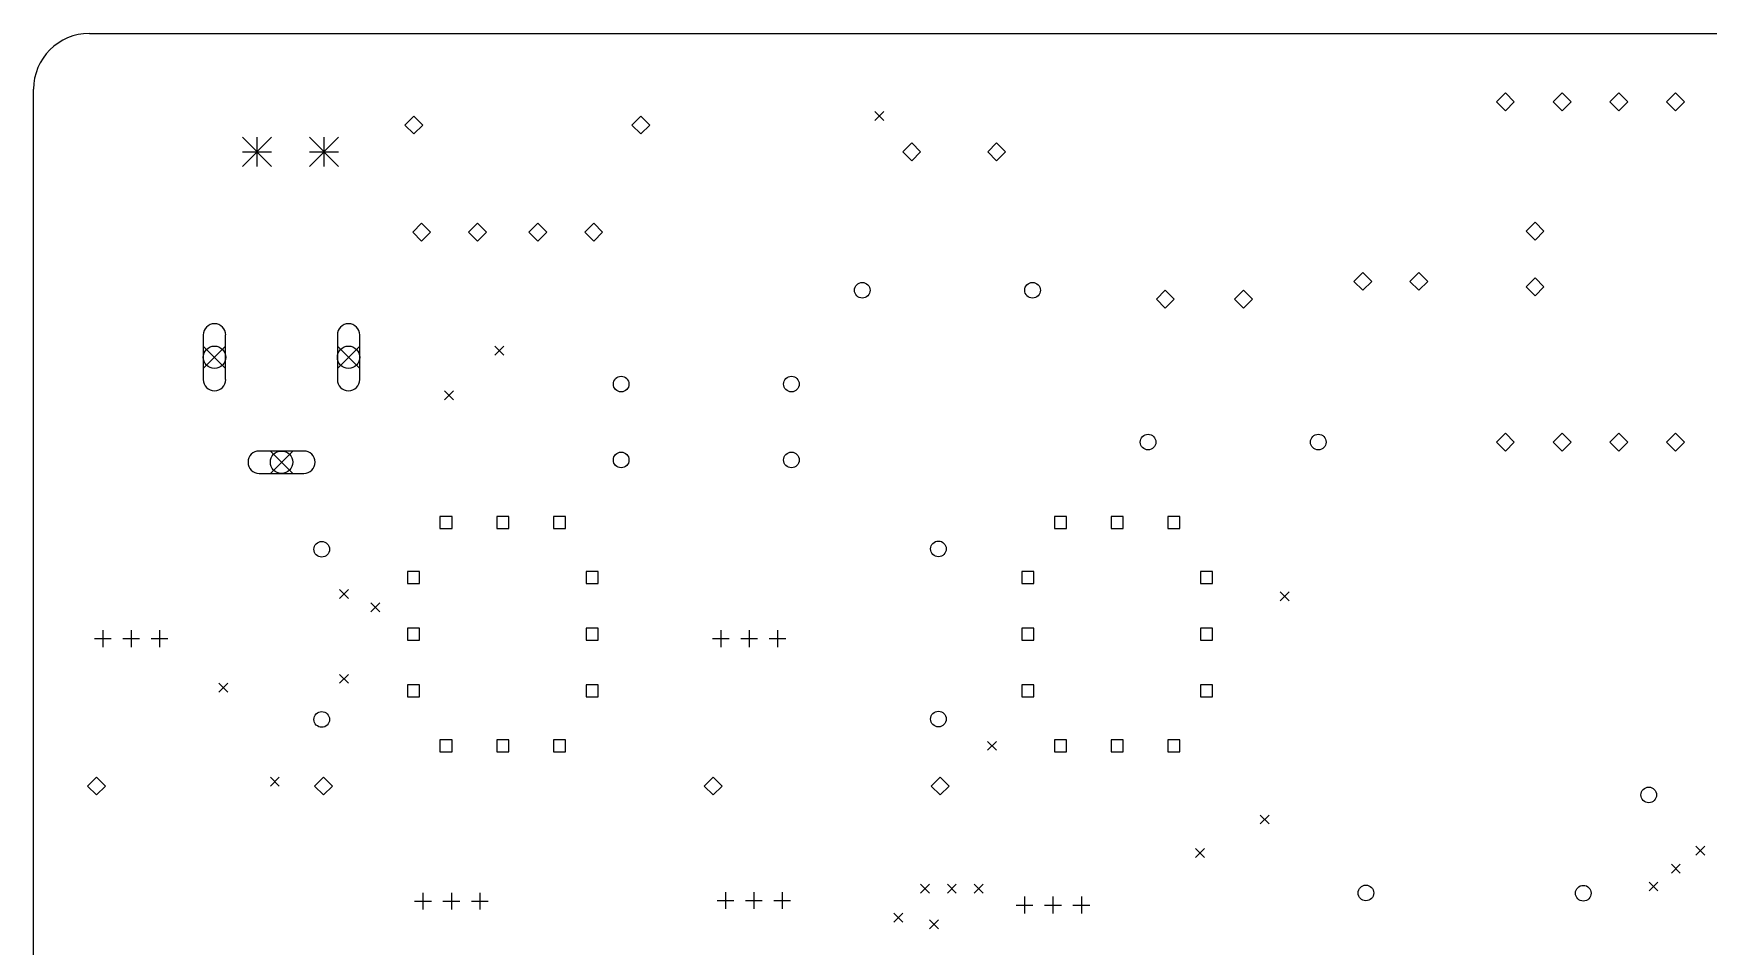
# Model space of a CAD drawing. Extents: x 2.9 to 8.93, y -5.83 to -2.73.
# Drawn here: x 2.949 to 5.9, y -4.338 to -2.728 of the extents above; entities that cross this region are included whole.
import ezdxf

# ---------------------------------------------------------------- set-up
doc = ezdxf.new("R2010")
doc.units = 0
doc.header["$MEASUREMENT"] = 0
doc.layers.add('BLACK', color=7, linetype='CONTINUOUS')

msp = doc.modelspace()

# ---------------------------------------------------------------- linework, layer by layer
at = {"layer": 'BLACK', "linetype": 'CONTINUOUS'}
for p, q in [((3.04724, -2.72835), (8.83465, -2.72835)), ((2.94882, -4.79528), (2.94882, -2.82677)), ((5.54213, -2.83307), (5.52638, -2.84882)), ((5.55787, -2.84882), (5.54213, -2.83307)), ((5.64213, -2.83307), (5.62638, -2.84882)), ((5.65787, -2.84882), (5.64213, -2.83307)), ((5.74213, -2.83307), (5.72638, -2.84882)), ((5.75787, -2.84882), (5.74213, -2.83307)), ((5.84213, -2.83307), (5.82638, -2.84882)), ((5.85787, -2.84882), (5.84213, -2.83307)), ((5.52638, -2.84882), (5.54213, -2.86457)), ((5.54213, -2.86457), (5.55787, -2.84882)), ((5.62638, -2.84882), (5.64213, -2.86457)), ((5.64213, -2.86457), (5.65787, -2.84882)), ((5.72638, -2.84882), (5.74213, -2.86457)), ((5.74213, -2.86457), (5.75787, -2.84882)), ((5.82638, -2.84882), (5.84213, -2.86457)), ((5.84213, -2.86457), (5.85787, -2.84882)), ((3.6189, -2.87402), (3.60315, -2.88976)), ((3.60315, -2.88976), (3.6189, -2.90551)), ((3.63465, -2.88976), (3.6189, -2.87402)), ((3.6189, -2.90551), (3.63465, -2.88976)), ((4.0189, -2.87402), (4.00315, -2.88976)), ((4.00315, -2.88976), (4.0189, -2.90551)), ((4.03465, -2.88976), (4.0189, -2.87402)), ((4.0189, -2.90551), (4.03465, -2.88976)), ((4.4311, -2.86614), (4.44685, -2.88189)), ((4.44685, -2.86614), (4.4311, -2.88189)), ((3.31693, -2.91142), (3.36811, -2.9626)), ((3.36811, -2.91142), (3.31693, -2.9626)), ((3.34252, -2.91142), (3.34252, -2.9626)), ((3.43504, -2.91142), (3.48622, -2.9626)), ((3.48622, -2.91142), (3.43504, -2.9626)), ((3.46063, -2.91142), (3.46063, -2.9626)), ((4.49617, -2.92126), (4.48042, -2.93701)), ((4.51192, -2.93701), (4.49617, -2.92126)), ((4.64577, -2.92126), (4.63003, -2.93701)), ((4.66152, -2.93701), (4.64577, -2.92126)), ((3.31693, -2.93701), (3.36811, -2.93701)), ((3.43504, -2.93701), (3.48622, -2.93701)), ((4.48042, -2.93701), (4.49617, -2.95276)), ((4.49617, -2.95276), (4.51192, -2.93701)), ((4.63003, -2.93701), (4.64577, -2.95276)), ((4.64577, -2.95276), (4.66152, -2.93701)), ((3.63268, -3.06299), (3.61693, -3.07874)), ((3.64843, -3.07874), (3.63268, -3.06299)), ((3.7311, -3.06299), (3.71535, -3.07874)), ((3.74685, -3.07874), (3.7311, -3.06299)), ((3.8374, -3.06299), (3.82165, -3.07874)), ((3.85315, -3.07874), (3.8374, -3.06299)), ((3.93583, -3.06299), (3.92008, -3.07874)), ((3.95157, -3.07874), (3.93583, -3.06299)), ((5.59449, -3.06102), (5.57874, -3.07677)), ((5.61024, -3.07677), (5.59449, -3.06102)), ((3.61693, -3.07874), (3.63268, -3.09449)), ((3.63268, -3.09449), (3.64843, -3.07874)), ((3.71535, -3.07874), (3.7311, -3.09449)), ((3.7311, -3.09449), (3.74685, -3.07874)), ((3.82165, -3.07874), (3.8374, -3.09449)), ((3.8374, -3.09449), (3.85315, -3.07874)), ((3.92008, -3.07874), (3.93583, -3.09449)), ((3.93583, -3.09449), (3.95157, -3.07874)), ((5.57874, -3.07677), (5.59449, -3.09252)), ((5.59449, -3.09252), (5.61024, -3.07677)), ((5.29114, -3.14961), (5.27539, -3.16535)), ((5.30689, -3.16535), (5.29114, -3.14961)), ((5.38956, -3.14961), (5.37381, -3.16535)), ((5.40531, -3.16535), (5.38956, -3.14961)), ((4.94302, -3.1811), (4.92727, -3.19685)), ((4.95877, -3.19685), (4.94302, -3.1811)), ((5.08081, -3.1811), (5.06506, -3.19685)), ((5.09656, -3.19685), (5.08081, -3.1811)), ((5.27539, -3.16535), (5.29114, -3.1811)), ((5.29114, -3.1811), (5.30689, -3.16535)), ((5.37381, -3.16535), (5.38956, -3.1811)), ((5.38956, -3.1811), (5.40531, -3.16535)), ((5.59449, -3.15945), (5.57874, -3.1752)), ((5.57874, -3.1752), (5.59449, -3.19094)), ((5.61024, -3.1752), (5.59449, -3.15945)), ((5.59449, -3.19094), (5.61024, -3.1752)), ((4.92727, -3.19685), (4.94302, -3.2126)), ((4.94302, -3.2126), (4.95877, -3.19685)), ((5.06506, -3.19685), (5.08081, -3.2126)), ((5.08081, -3.2126), (5.09656, -3.19685)), ((3.24803, -3.25984), (3.24803, -3.33858)), ((3.2874, -3.33858), (3.2874, -3.25984)), ((3.48425, -3.25984), (3.48425, -3.33858)), ((3.52362, -3.33858), (3.52362, -3.25984)), ((3.24803, -3.27953), (3.2874, -3.3189)), ((3.2874, -3.27953), (3.24803, -3.3189)), ((3.48425, -3.27953), (3.52362, -3.3189)), ((3.52362, -3.27953), (3.48425, -3.3189)), ((3.76181, -3.27953), (3.77756, -3.29528)), ((3.77756, -3.27953), (3.76181, -3.29528)), ((3.67323, -3.35827), (3.68898, -3.37402)), ((3.68898, -3.35827), (3.67323, -3.37402)), ((5.54213, -3.43307), (5.52638, -3.44882)), ((5.52638, -3.44882), (5.54213, -3.46457)), ((5.55787, -3.44882), (5.54213, -3.43307)), ((5.54213, -3.46457), (5.55787, -3.44882)), ((5.64213, -3.43307), (5.62638, -3.44882)), ((5.62638, -3.44882), (5.64213, -3.46457)), ((5.65787, -3.44882), (5.64213, -3.43307)), ((5.64213, -3.46457), (5.65787, -3.44882)), ((5.74213, -3.43307), (5.72638, -3.44882)), ((5.72638, -3.44882), (5.74213, -3.46457)), ((5.75787, -3.44882), (5.74213, -3.43307)), ((5.74213, -3.46457), (5.75787, -3.44882)), ((5.84213, -3.43307), (5.82638, -3.44882)), ((5.82638, -3.44882), (5.84213, -3.46457)), ((5.85787, -3.44882), (5.84213, -3.43307)), ((5.84213, -3.46457), (5.85787, -3.44882)), ((3.4252, -3.46457), (3.34646, -3.46457)), ((3.36614, -3.46457), (3.40551, -3.50394)), ((3.40551, -3.46457), (3.36614, -3.50394)), ((3.34646, -3.50394), (3.4252, -3.50394)), ((3.6862, -3.57994), (3.66498, -3.57994)), ((3.66498, -3.57994), (3.66498, -3.60116)), ((3.6862, -3.60116), (3.6862, -3.57994)), ((3.7862, -3.57994), (3.76498, -3.57994)), ((3.76498, -3.57994), (3.76498, -3.60116)), ((3.7862, -3.60116), (3.7862, -3.57994)), ((3.8862, -3.57994), (3.86498, -3.57994)), ((3.86498, -3.57994), (3.86498, -3.60116)), ((3.8862, -3.60116), (3.8862, -3.57994)), ((4.76887, -3.57994), (4.74766, -3.57994)), ((4.74766, -3.57994), (4.74766, -3.60116)), ((4.76887, -3.60116), (4.76887, -3.57994)), ((4.86887, -3.57994), (4.84766, -3.57994)), ((4.84766, -3.57994), (4.84766, -3.60116)), ((4.86887, -3.60116), (4.86887, -3.57994)), ((4.96887, -3.57994), (4.94766, -3.57994)), ((4.94766, -3.57994), (4.94766, -3.60116)), ((4.96887, -3.60116), (4.96887, -3.57994)), ((3.66498, -3.60116), (3.6862, -3.60116)), ((3.76498, -3.60116), (3.7862, -3.60116)), ((3.86498, -3.60116), (3.8862, -3.60116)), ((4.74766, -3.60116), (4.76887, -3.60116)), ((4.84766, -3.60116), (4.86887, -3.60116)), ((4.94766, -3.60116), (4.96887, -3.60116)), ((3.62872, -3.67679), (3.6075, -3.67679)), ((3.6075, -3.67679), (3.6075, -3.69801)), ((3.62872, -3.69801), (3.62872, -3.67679)), ((3.94368, -3.67679), (3.92246, -3.67679)), ((3.92246, -3.67679), (3.92246, -3.69801)), ((3.94368, -3.69801), (3.94368, -3.67679)), ((4.71139, -3.67679), (4.69018, -3.67679)), ((4.69018, -3.67679), (4.69018, -3.69801)), ((4.71139, -3.69801), (4.71139, -3.67679)), ((5.02635, -3.67679), (5.00514, -3.67679)), ((5.00514, -3.67679), (5.00514, -3.69801)), ((5.02635, -3.69801), (5.02635, -3.67679)), ((3.48819, -3.70866), (3.50394, -3.72441)), ((3.50394, -3.70866), (3.48819, -3.72441)), ((3.6075, -3.69801), (3.62872, -3.69801)), ((3.92246, -3.69801), (3.94368, -3.69801)), ((4.69018, -3.69801), (4.71139, -3.69801)), ((5.00514, -3.69801), (5.02635, -3.69801)), ((5.14567, -3.7126), (5.16142, -3.72835)), ((5.16142, -3.7126), (5.14567, -3.72835)), ((3.54331, -3.73228), (3.55906, -3.74803)), ((3.55906, -3.73228), (3.54331, -3.74803)), ((3.62872, -3.77679), (3.6075, -3.77679)), ((3.6075, -3.77679), (3.6075, -3.79801)), ((3.62872, -3.79801), (3.62872, -3.77679)), ((3.94368, -3.77679), (3.92246, -3.77679)), ((3.92246, -3.77679), (3.92246, -3.79801)), ((3.94368, -3.79801), (3.94368, -3.77679)), ((4.71139, -3.77679), (4.69018, -3.77679)), ((4.69018, -3.77679), (4.69018, -3.79801)), ((4.71139, -3.79801), (4.71139, -3.77679)), ((5.02635, -3.77679), (5.00514, -3.77679)), ((5.00514, -3.77679), (5.00514, -3.79801)), ((5.02635, -3.79801), (5.02635, -3.77679)), ((3.0561, -3.79528), (3.08563, -3.79528)), ((3.07087, -3.78051), (3.07087, -3.81004)), ((3.1061, -3.79528), (3.13563, -3.79528)), ((3.12087, -3.78051), (3.12087, -3.81004)), ((3.1561, -3.79528), (3.18563, -3.79528)), ((3.17087, -3.78051), (3.17087, -3.81004)), ((3.6075, -3.79801), (3.62872, -3.79801)), ((3.92246, -3.79801), (3.94368, -3.79801)), ((4.14508, -3.79528), (4.17461, -3.79528)), ((4.15984, -3.78051), (4.15984, -3.81004)), ((4.19508, -3.79528), (4.22461, -3.79528)), ((4.20984, -3.78051), (4.20984, -3.81004)), ((4.24508, -3.79528), (4.27461, -3.79528)), ((4.25984, -3.78051), (4.25984, -3.81004)), ((4.69018, -3.79801), (4.71139, -3.79801)), ((5.00514, -3.79801), (5.02635, -3.79801)), ((3.48819, -3.85827), (3.50394, -3.87402)), ((3.50394, -3.85827), (3.48819, -3.87402)), ((3.27559, -3.87402), (3.29134, -3.88976)), ((3.29134, -3.87402), (3.27559, -3.88976)), ((3.62872, -3.87679), (3.6075, -3.87679)), ((3.6075, -3.87679), (3.6075, -3.89801)), ((3.62872, -3.89801), (3.62872, -3.87679)), ((3.94368, -3.87679), (3.92246, -3.87679)), ((3.92246, -3.87679), (3.92246, -3.89801)), ((3.94368, -3.89801), (3.94368, -3.87679)), ((4.71139, -3.87679), (4.69018, -3.87679)), ((4.69018, -3.87679), (4.69018, -3.89801)), ((4.71139, -3.89801), (4.71139, -3.87679)), ((5.02635, -3.87679), (5.00514, -3.87679)), ((5.00514, -3.87679), (5.00514, -3.89801)), ((5.02635, -3.89801), (5.02635, -3.87679)), ((3.6075, -3.89801), (3.62872, -3.89801)), ((3.92246, -3.89801), (3.94368, -3.89801)), ((4.69018, -3.89801), (4.71139, -3.89801)), ((5.00514, -3.89801), (5.02635, -3.89801)), ((3.6862, -3.97365), (3.66498, -3.97365)), ((3.66498, -3.97365), (3.66498, -3.99486)), ((3.6862, -3.99486), (3.6862, -3.97365)), ((3.7862, -3.97365), (3.76498, -3.97365)), ((3.76498, -3.97365), (3.76498, -3.99486)), ((3.7862, -3.99486), (3.7862, -3.97365)), ((3.8862, -3.97365), (3.86498, -3.97365)), ((3.86498, -3.97365), (3.86498, -3.99486)), ((3.8862, -3.99486), (3.8862, -3.97365)), ((4.62992, -3.97638), (4.64567, -3.99213)), ((4.64567, -3.97638), (4.62992, -3.99213)), ((4.76887, -3.97365), (4.74766, -3.97365)), ((4.74766, -3.97365), (4.74766, -3.99486)), ((4.76887, -3.99486), (4.76887, -3.97365)), ((4.86887, -3.97365), (4.84766, -3.97365)), ((4.84766, -3.97365), (4.84766, -3.99486)), ((4.86887, -3.99486), (4.86887, -3.97365)), ((4.96887, -3.97365), (4.94766, -3.97365)), ((4.94766, -3.97365), (4.94766, -3.99486)), ((4.96887, -3.99486), (4.96887, -3.97365)), ((3.66498, -3.99486), (3.6862, -3.99486)), ((3.76498, -3.99486), (3.7862, -3.99486)), ((3.86498, -3.99486), (3.8862, -3.99486)), ((4.74766, -3.99486), (4.76887, -3.99486)), ((4.84766, -3.99486), (4.86887, -3.99486)), ((4.94766, -3.99486), (4.96887, -3.99486)), ((3.05984, -4.03937), (3.04409, -4.05512)), ((3.07559, -4.05512), (3.05984, -4.03937)), ((3.36614, -4.03937), (3.38189, -4.05512)), ((3.38189, -4.03937), (3.36614, -4.05512)), ((3.45984, -4.03937), (3.44409, -4.05512)), ((3.47559, -4.05512), (3.45984, -4.03937)), ((4.14646, -4.03937), (4.13071, -4.05512)), ((4.1622, -4.05512), (4.14646, -4.03937)), ((4.54646, -4.03937), (4.53071, -4.05512)), ((4.5622, -4.05512), (4.54646, -4.03937)), ((3.04409, -4.05512), (3.05984, -4.07087)), ((3.05984, -4.07087), (3.07559, -4.05512)), ((3.44409, -4.05512), (3.45984, -4.07087)), ((3.45984, -4.07087), (3.47559, -4.05512)), ((4.13071, -4.05512), (4.14646, -4.07087)), ((4.14646, -4.07087), (4.1622, -4.05512)), ((4.53071, -4.05512), (4.54646, -4.07087)), ((4.54646, -4.07087), (4.5622, -4.05512)), ((5.11024, -4.1063), (5.12598, -4.12205)), ((5.12598, -4.1063), (5.11024, -4.12205)), ((4.99606, -4.16535), (5.01181, -4.1811)), ((5.01181, -4.16535), (4.99606, -4.1811)), ((5.87795, -4.16142), (5.8937, -4.17717)), ((5.8937, -4.16142), (5.87795, -4.17717)), ((5.83465, -4.19291), (5.85039, -4.20866)), ((5.85039, -4.19291), (5.83465, -4.20866)), ((3.63504, -4.24331), (3.63504, -4.27284)), ((3.68504, -4.24331), (3.68504, -4.27284)), ((3.73504, -4.24331), (3.73504, -4.27284)), ((4.16811, -4.24216), (4.16811, -4.27169)), ((4.21811, -4.24216), (4.21811, -4.27169)), ((4.26811, -4.24216), (4.26811, -4.27169)), ((4.51181, -4.22835), (4.52756, -4.24409)), ((4.52756, -4.22835), (4.51181, -4.24409)), ((4.55906, -4.22835), (4.5748, -4.24409)), ((4.5748, -4.22835), (4.55906, -4.24409)), ((4.6063, -4.22835), (4.62205, -4.24409)), ((4.62205, -4.22835), (4.6063, -4.24409)), ((5.79528, -4.22441), (5.81102, -4.24016)), ((5.81102, -4.22441), (5.79528, -4.24016)), ((3.62028, -4.25808), (3.6498, -4.25808)), ((3.67028, -4.25808), (3.6998, -4.25808)), ((3.72028, -4.25808), (3.7498, -4.25808)), ((4.15335, -4.25693), (4.18287, -4.25693)), ((4.20335, -4.25693), (4.23287, -4.25693)), ((4.25335, -4.25693), (4.28287, -4.25693)), ((4.68031, -4.26497), (4.70984, -4.26497)), ((4.69508, -4.2502), (4.69508, -4.27973)), ((4.73031, -4.26497), (4.75984, -4.26497)), ((4.74508, -4.2502), (4.74508, -4.27973)), ((4.78031, -4.26497), (4.80984, -4.26497)), ((4.79508, -4.2502), (4.79508, -4.27973)), ((4.46457, -4.27953), (4.48031, -4.29528)), ((4.48031, -4.27953), (4.46457, -4.29528)), ((4.52756, -4.29134), (4.54331, -4.30709)), ((4.54331, -4.29134), (4.52756, -4.30709))]:
    msp.add_line(p, q, dxfattribs=at)
at = {"layer": 'BLACK'}
for centre, radius in [((4.40906, -3.1811), 0.01378), ((4.70906, -3.1811), 0.01378), ((3.26772, -3.29921), 0.01969), ((3.50394, -3.29921), 0.01969), ((3.98425, -3.34646), 0.01378), ((4.28425, -3.34646), 0.01378), ((4.9126, -3.44882), 0.01378), ((5.2126, -3.44882), 0.01378), ((3.38583, -3.48425), 0.01969), ((3.98425, -3.48031), 0.01378), ((4.28425, -3.48031), 0.01378), ((3.45669, -3.6378), 0.01378), ((4.54331, -3.63701), 0.01378), ((3.45669, -3.9378), 0.01378), ((4.54331, -3.93701), 0.01378), ((5.79488, -4.07087), 0.01378), ((5.29646, -4.2437), 0.01378), ((5.67953, -4.24409), 0.01378)]:
    msp.add_circle(centre, radius, dxfattribs=at)
for centre, radius, start, end in [((3.04724, -2.82677), 0.09843, 90, 180), ((3.26772, -3.25984), 0.01969, 0, 180), ((3.50394, -3.25984), 0.01969, 0, 180), ((3.26772, -3.33858), 0.01969, 180, 360), ((3.50394, -3.33858), 0.01969, 180, 360), ((3.34646, -3.48425), 0.01969, 90, 270), ((3.4252, -3.48425), 0.01969, 270, 450)]:
    msp.add_arc(centre, radius, start, end, dxfattribs=at)

doc.saveas('drawing.dxf')
